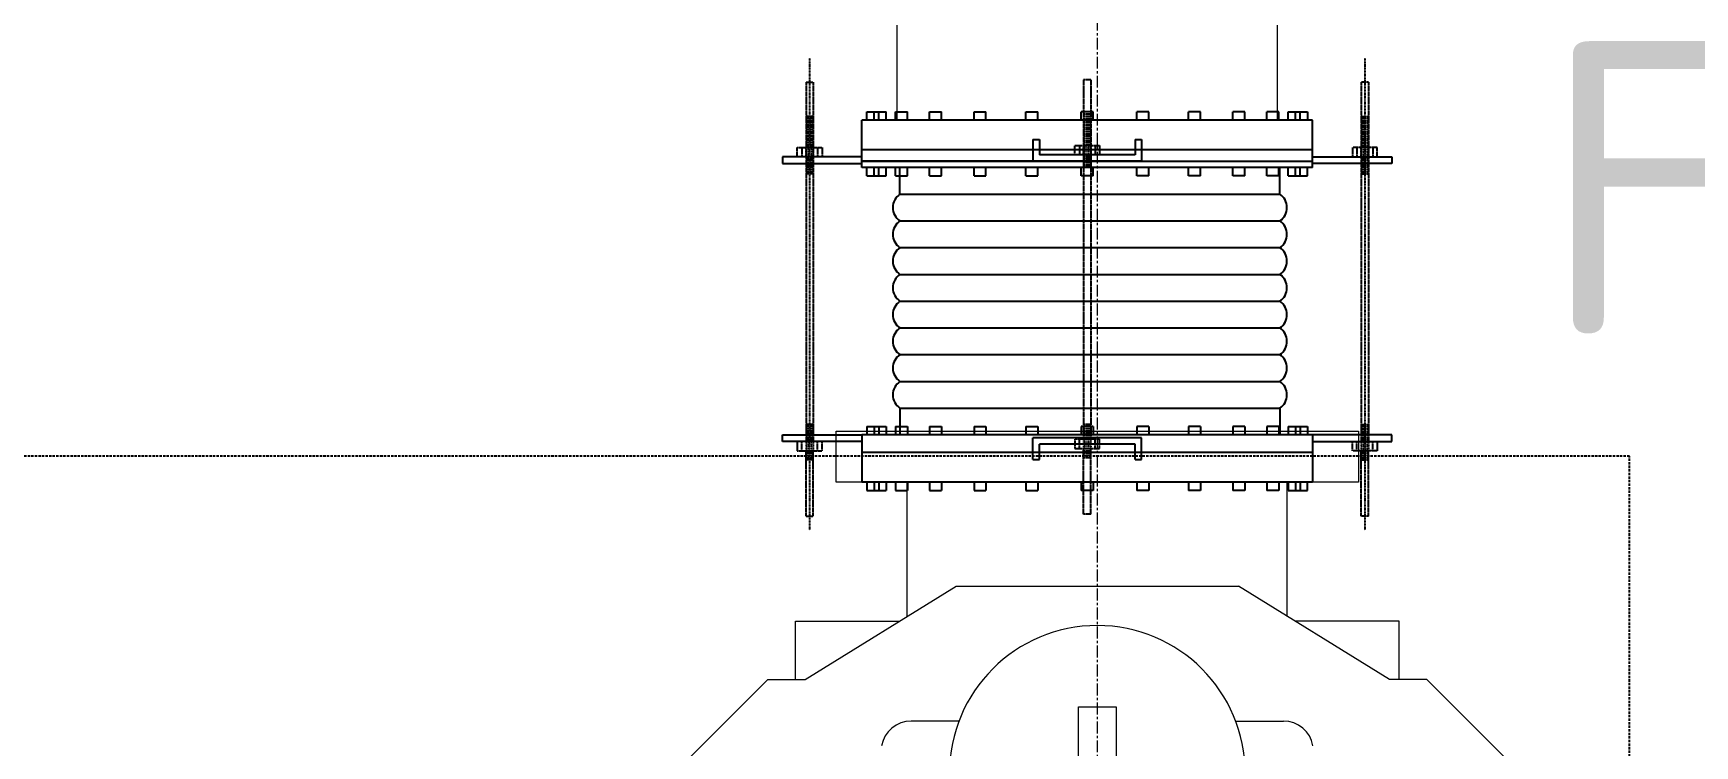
# Model space of a CAD drawing. Header units: inches. Extents: x 86328 to 235202, y 68629 to 184293.
# Drawn here: x 169621 to 171370, y 131760 to 132511 of the extents above; entities that cross this region are included whole.
import ezdxf

# ---------------------------------------------------------------- set-up
doc = ezdxf.new("R2010")
doc.units = ezdxf.units.IN
doc.header["$MEASUREMENT"] = 0
doc.linetypes.add('CENTER', pattern=[2, 1.25, -0.25, 0.25, -0.25])
doc.linetypes.add('HIDDEN', pattern=[0.375, 0.25, -0.125])
doc.layers.add('.5', color=8, linetype='Continuous', lineweight=0)
doc.layers.add('DIM', color=251, linetype='Continuous', lineweight=0)
doc.layers.add('1', color=1, linetype='CENTER')
doc.layers.add('text', color=3, linetype='Continuous')
doc.styles.add('ISO', font='isocpeur.ttf')

msp = doc.modelspace()

# ---------------------------------------------------------------- linework, layer by layer
at = {"layer": '.5', "color": 8, "linetype": 'CENTER', "ltscale": 10}
msp.add_line((170741.1, 146226), (170741.1, 122881.3), dxfattribs=at)
at = {"color": 8}
for p, q in [((170967.8, 132419.2), (170493.2, 132419.2)), ((170493.2, 132369.5), (170493.2, 132419.2)), ((170498.5, 132419.2), (170498.5, 132428.1)), ((170498.5, 132428.1), (170518.8, 132428.1)), ((170506.2, 132419.2), (170506.2, 132428.1)), ((170511.1, 132419.2), (170511.1, 132428.1)), ((170518.8, 132419.2), (170518.8, 132428.1)), ((170528.8, 132428.1), (170541.3, 132428.1)), ((170528.8, 132419.2), (170528.8, 132428.1)), ((170541.3, 132419.2), (170541.3, 132428.1)), ((170564.6, 132428.1), (170577.2, 132428.1)), ((170564.6, 132419.2), (170564.6, 132428.1)), ((170577.2, 132419.2), (170577.2, 132428.1)), ((170611.4, 132428.1), (170623.9, 132428.1)), ((170611.4, 132419.2), (170611.4, 132428.1)), ((170623.9, 132419.2), (170623.9, 132428.1)), ((170665.8, 132428.1), (170678.4, 132428.1)), ((170665.8, 132419.2), (170665.8, 132428.1)), ((170678.4, 132419.2), (170678.4, 132428.1)), ((170724.2, 132419.2), (170724.2, 132428.1)), ((170736.8, 132428.1), (170724.2, 132428.1)), ((170736.8, 132419.2), (170736.8, 132428.1)), ((170782.6, 132419.2), (170782.6, 132428.1)), ((170795.2, 132428.1), (170782.6, 132428.1)), ((170795.2, 132419.2), (170795.2, 132428.1)), ((170837.1, 132419.2), (170837.1, 132428.1)), ((170849.6, 132428.1), (170837.1, 132428.1)), ((170849.6, 132419.2), (170849.6, 132428.1)), ((170883.8, 132419.2), (170883.8, 132428.1)), ((170896.4, 132428.1), (170883.8, 132428.1)), ((170896.4, 132419.2), (170896.4, 132428.1)), ((170919.7, 132419.2), (170919.7, 132428.1)), ((170932.2, 132428.1), (170919.7, 132428.1)), ((170932.2, 132419.2), (170932.2, 132428.1)), ((170942.2, 132419.2), (170942.2, 132428.1)), ((170942.2, 132428.1), (170962.5, 132428.1)), ((170949.9, 132419.2), (170949.9, 132428.1)), ((170954.8, 132419.2), (170954.8, 132428.1)), ((170962.5, 132428.1), (170962.5, 132419.2)), ((170967.8, 132369.5), (170967.8, 132419.2)), ((170673.4, 132398.9), (170673.4, 132376)), ((170673.4, 132398.9), (170680.2, 132398.9)), ((170680.2, 132398.9), (170680.2, 132382.9)), ((170780.8, 132398.9), (170780.8, 132382.9)), ((170780.8, 132398.9), (170787.6, 132398.9)), ((170787.6, 132398.9), (170787.6, 132376)), ((170493.2, 132380.6), (170409.7, 132380.6)), ((170409.7, 132380.6), (170409.7, 132373.7)), ((170967.8, 132388.1), (170493.2, 132388.1)), ((170493.2, 132380.6), (170493.2, 132380.6)), ((170493.2, 132380.6), (170493.2, 132380.6)), ((170493.2, 132373.7), (170493.2, 132380.6)), ((170780.8, 132382.9), (170680.2, 132382.9)), ((170967.8, 132380.6), (170967.8, 132380.6)), ((170967.8, 132380.6), (170967.8, 132380.6)), ((170967.8, 132380.6), (171051.3, 132380.6)), ((170967.8, 132373.7), (170967.8, 132380.6)), ((171051.3, 132380.6), (171051.3, 132373.7)), ((170409.7, 132373.7), (170493.2, 132373.7)), ((170673.4, 132376), (170493.2, 132376)), ((170493.2, 132376), (170967.8, 132376)), ((170967.8, 132369.5), (170493.2, 132369.5)), ((170498.5, 132360.5), (170498.5, 132369.5)), ((170506.2, 132360.5), (170506.2, 132369.5)), ((170511.1, 132360.5), (170511.1, 132369.5)), ((170518.8, 132360.5), (170518.8, 132369.5)), ((170528.8, 132360.5), (170528.8, 132369.5)), ((170541.3, 132360.5), (170541.3, 132369.5)), ((170564.6, 132360.5), (170564.6, 132369.5)), ((170577.2, 132360.5), (170577.2, 132369.5)), ((170611.4, 132360.5), (170611.4, 132369.5)), ((170623.9, 132360.5), (170623.9, 132369.5)), ((170665.8, 132360.5), (170665.8, 132369.5)), ((170787.6, 132376), (170673.4, 132376)), ((170678.4, 132360.5), (170678.4, 132369.5)), ((170724.2, 132360.5), (170724.2, 132369.5)), ((170736.8, 132360.5), (170736.8, 132369.5)), ((170782.6, 132360.5), (170782.6, 132369.5)), ((170795.2, 132360.5), (170795.2, 132369.5)), ((170837.1, 132360.5), (170837.1, 132369.5)), ((170849.6, 132360.5), (170849.6, 132369.5)), ((170883.8, 132360.5), (170883.8, 132369.5)), ((170896.4, 132360.5), (170896.4, 132369.5)), ((170919.7, 132360.5), (170919.7, 132369.5)), ((170932.2, 132360.5), (170932.2, 132369.5)), ((170942.2, 132360.5), (170942.2, 132369.5)), ((170949.9, 132360.5), (170949.9, 132369.5)), ((170954.8, 132360.5), (170954.8, 132369.5)), ((170962.5, 132360.5), (170962.5, 132369.5)), ((171051.3, 132373.7), (170967.8, 132373.7)), ((170498.5, 132360.5), (170518.8, 132360.5)), ((170528.8, 132360.5), (170541.3, 132360.5)), ((170564.6, 132360.5), (170577.2, 132360.5)), ((170611.4, 132360.5), (170623.9, 132360.5)), ((170665.8, 132360.5), (170678.4, 132360.5)), ((170736.8, 132360.5), (170724.2, 132360.5)), ((170795.2, 132360.5), (170782.6, 132360.5)), ((170849.6, 132360.5), (170837.1, 132360.5)), ((170896.4, 132360.5), (170883.8, 132360.5)), ((170932.2, 132360.5), (170919.7, 132360.5)), ((170942.2, 132360.5), (170962.5, 132360.5)), ((170533.3, 132341.3), (170933.3, 132341.3)), ((170533.3, 132313.1), (170933.3, 132313.1)), ((170533.3, 132285), (170933.3, 132285)), ((170533.3, 132256.8), (170933.3, 132256.8)), ((170533.3, 132228.6), (170933.3, 132228.6)), ((170533.3, 132200.4), (170933.3, 132200.4)), ((170533.3, 132172.3), (170933.3, 132172.3)), ((170533.3, 132144.1), (170933.3, 132144.1)), ((170533.3, 132115.9), (170933.3, 132115.9)), ((170409.7, 132080.9), (170409.7, 132087.8)), ((170409.7, 132087.8), (170493.2, 132087.8)), ((170493.2, 132087.8), (170493.2, 132080.9)), ((170493.2, 132087.8), (170493.2, 132038.1)), ((170967.8, 132087.8), (170493.2, 132087.8)), ((170498.5, 132096.7), (170498.5, 132087.8)), ((170498.5, 132096.7), (170518.8, 132096.7)), ((170506.2, 132096.7), (170506.2, 132087.8)), ((170511.1, 132096.7), (170511.1, 132087.8)), ((170518.8, 132096.7), (170518.8, 132087.8)), ((170528.8, 132096.7), (170541.3, 132096.7)), ((170528.8, 132096.7), (170528.8, 132087.8)), ((170541.3, 132096.7), (170541.3, 132087.8)), ((170564.6, 132096.7), (170577.2, 132096.7)), ((170564.6, 132096.7), (170564.6, 132087.8)), ((170577.2, 132096.7), (170577.2, 132087.8)), ((170611.4, 132096.7), (170623.9, 132096.7)), ((170611.4, 132096.7), (170611.4, 132087.8)), ((170623.9, 132096.7), (170623.9, 132087.8)), ((170665.8, 132096.7), (170678.4, 132096.7)), ((170665.8, 132096.7), (170665.8, 132087.8)), ((170673.4, 132061.9), (170673.4, 132084.7)), ((170787.6, 132084.7), (170673.4, 132084.7)), ((170678.4, 132096.7), (170678.4, 132087.8)), ((170724.2, 132096.7), (170724.2, 132087.8)), ((170736.8, 132096.7), (170724.2, 132096.7)), ((170736.8, 132096.7), (170736.8, 132087.8)), ((170782.6, 132096.7), (170782.6, 132087.8)), ((170795.2, 132096.7), (170782.6, 132096.7)), ((170787.6, 132061.9), (170787.6, 132084.7)), ((170795.2, 132096.7), (170795.2, 132087.8)), ((170837.1, 132096.7), (170837.1, 132087.8)), ((170849.6, 132096.7), (170837.1, 132096.7)), ((170849.6, 132096.7), (170849.6, 132087.8)), ((170883.8, 132096.7), (170883.8, 132087.8)), ((170896.4, 132096.7), (170883.8, 132096.7)), ((170896.4, 132096.7), (170896.4, 132087.8)), ((170919.7, 132096.7), (170919.7, 132087.8)), ((170932.2, 132096.7), (170919.7, 132096.7)), ((170932.2, 132096.7), (170932.2, 132087.8)), ((170942.2, 132096.7), (170942.2, 132087.8)), ((170942.2, 132096.7), (170962.5, 132096.7)), ((170949.9, 132096.7), (170949.9, 132087.8)), ((170954.8, 132096.7), (170954.8, 132087.8)), ((170962.5, 132096.7), (170962.5, 132087.8)), ((170967.8, 132087.8), (170967.8, 132038.1)), ((171051.3, 132087.8), (170967.8, 132087.8)), ((170967.8, 132087.8), (170967.8, 132080.9)), ((171051.3, 132080.9), (171051.3, 132087.8)), ((170493.2, 132080.9), (170409.7, 132080.9)), ((170493.2, 132080.9), (170493.2, 132080.9)), ((170493.2, 132080.9), (170493.2, 132080.9)), ((170967.8, 132069.1), (170493.2, 132069.1)), ((170680.2, 132061.9), (170680.2, 132077.9)), ((170780.8, 132077.9), (170680.2, 132077.9)), ((170780.8, 132061.9), (170780.8, 132077.9)), ((170967.8, 132080.9), (170967.8, 132080.9)), ((170967.8, 132080.9), (170967.8, 132080.9)), ((170967.8, 132080.9), (171051.3, 132080.9)), ((170673.4, 132061.9), (170680.2, 132061.9)), ((170780.8, 132061.9), (170787.6, 132061.9)), ((170967.8, 132038.1), (170493.2, 132038.1)), ((170498.5, 132038.1), (170498.5, 132029.1)), ((170498.5, 132029.1), (170518.8, 132029.1)), ((170506.2, 132038.1), (170506.2, 132029.1)), ((170511.1, 132038.1), (170511.1, 132029.1)), ((170518.8, 132038.1), (170518.8, 132029.1)), ((170528.8, 132038.1), (170528.8, 132029.1)), ((170528.8, 132029.1), (170541.3, 132029.1)), ((170541.3, 132038.1), (170541.3, 132029.1)), ((170564.6, 132038.1), (170564.6, 132029.1)), ((170564.6, 132029.1), (170577.2, 132029.1)), ((170577.2, 132038.1), (170577.2, 132029.1)), ((170611.4, 132038.1), (170611.4, 132029.1)), ((170611.4, 132029.1), (170623.9, 132029.1)), ((170623.9, 132038.1), (170623.9, 132029.1)), ((170665.8, 132038.1), (170665.8, 132029.1)), ((170665.8, 132029.1), (170678.4, 132029.1)), ((170678.4, 132038.1), (170678.4, 132029.1)), ((170724.2, 132038.1), (170724.2, 132029.1)), ((170736.8, 132029.1), (170724.2, 132029.1)), ((170736.8, 132038.1), (170736.8, 132029.1)), ((170782.6, 132038.1), (170782.6, 132029.1)), ((170795.2, 132029.1), (170782.6, 132029.1)), ((170795.2, 132038.1), (170795.2, 132029.1)), ((170837.1, 132038.1), (170837.1, 132029.1)), ((170849.6, 132029.1), (170837.1, 132029.1)), ((170849.6, 132038.1), (170849.6, 132029.1)), ((170883.8, 132038.1), (170883.8, 132029.1)), ((170896.4, 132029.1), (170883.8, 132029.1)), ((170896.4, 132038.1), (170896.4, 132029.1)), ((170919.7, 132038.1), (170919.7, 132029.1)), ((170932.2, 132029.1), (170919.7, 132029.1)), ((170932.2, 132038.1), (170932.2, 132029.1)), ((170942.2, 132038.1), (170942.2, 132029.1)), ((170942.2, 132029.1), (170962.5, 132029.1)), ((170949.9, 132038.1), (170949.9, 132029.1)), ((170954.8, 132038.1), (170954.8, 132029.1)), ((170962.5, 132029.1), (170962.5, 132038.1))]:
    msp.add_line(p, q, dxfattribs=at)
for points in [[(170533.3, 132341.3), (170533.3, 132369.5)], [(170933.3, 132341.3), (170933.3, 132369.5)], [(170533.3, 132115.9), (170533.3, 132087.8)], [(170933.3, 132115.9), (170933.3, 132087.8)]]:
    msp.add_lwpolyline(points, dxfattribs=at)
for centre, start, end in [((170542.7, 132327.2), 123.6891, 236.3109), ((170923.9, 132327.2), 303.6891, 56.3109), ((170542.7, 132299), 123.6891, 236.3109), ((170923.9, 132299), 303.6891, 56.3109), ((170542.7, 132270.9), 123.6891, 236.3109), ((170923.9, 132270.9), 303.6891, 56.3109), ((170542.7, 132242.7), 123.6891, 236.3109), ((170923.9, 132242.7), 303.6891, 56.3109), ((170542.7, 132214.5), 123.6891, 236.3109), ((170923.9, 132214.5), 303.6891, 56.3109), ((170542.7, 132186.4), 123.6891, 236.3109), ((170923.9, 132186.4), 303.6891, 56.3109), ((170542.7, 132158.2), 123.6891, 236.3109), ((170923.9, 132158.2), 303.6891, 56.3109), ((170542.7, 132130), 123.6891, 236.3109), ((170923.9, 132130), 303.6891, 56.3109)]:
    msp.add_arc(centre, 16.9, start, end, dxfattribs=at)
at = {"layer": '1', "color": 8, "linetype": 'CENTER', "ltscale": 0.09}
for p, q in [((170438.3, 132484.7), (170438.3, 131987.6)), ((171022.7, 132484.7), (171022.7, 131987.6))]:
    msp.add_line(p, q, dxfattribs=at)
at = {"layer": '1', "color": 8}
for p, q in [((170434.5, 132459.4), (170434.5, 132080.9)), ((170434.5, 132459.4), (170434.5, 132390.4)), ((170434.5, 132459.4), (170442.1, 132459.4)), ((170442.1, 132459.4), (170442.1, 132080.9)), ((170442.1, 132459.4), (170442.1, 132390.4)), ((170726.7, 132461.7), (170726.7, 132083.2)), ((170726.7, 132461.7), (170726.7, 132392.7)), ((170734.3, 132461.7), (170726.7, 132461.7)), ((170734.3, 132461.7), (170726.7, 132461.7)), ((170734.3, 132461.7), (170734.3, 132083.2)), ((170734.3, 132461.7), (170734.3, 132392.7)), ((171018.9, 132459.4), (171018.9, 132080.9)), ((171018.9, 132459.4), (171018.9, 132390.4)), ((171026.5, 132459.4), (171018.9, 132459.4)), ((171026.5, 132459.4), (171026.5, 132080.9)), ((171026.5, 132459.4), (171026.5, 132390.4)), ((170442.1, 132423.2), (170434.5, 132423.2)), ((170442.1, 132423.2), (170434.5, 132423.2)), ((170442.1, 132420.9), (170434.5, 132420.9)), ((170442.1, 132420.9), (170434.5, 132420.9)), ((170442.1, 132420.9), (170434.5, 132420.9)), ((170442.1, 132420.9), (170434.5, 132420.9)), ((170442.1, 132418.5), (170434.5, 132418.5)), ((170442.1, 132418.5), (170434.5, 132418.5)), ((170442.1, 132416.3), (170434.5, 132416.3)), ((170442.1, 132416.3), (170434.5, 132416.3)), ((170442.1, 132414), (170434.5, 132414)), ((170442.1, 132414), (170434.5, 132414)), ((170442.1, 132414), (170434.5, 132414)), ((170442.1, 132414), (170434.5, 132414)), ((170734.3, 132425.5), (170726.7, 132425.5)), ((170734.3, 132425.5), (170726.7, 132425.5)), ((170734.3, 132423.1), (170726.7, 132423.1)), ((170734.3, 132423.1), (170726.7, 132423.1)), ((170734.3, 132423.1), (170726.7, 132423.1)), ((170734.3, 132423.1), (170726.7, 132423.1)), ((170734.3, 132420.8), (170726.7, 132420.8)), ((170734.3, 132420.8), (170726.7, 132420.8)), ((170734.3, 132418.6), (170726.7, 132418.6)), ((170734.3, 132418.6), (170726.7, 132418.6)), ((170734.3, 132416.3), (170726.7, 132416.3)), ((170734.3, 132416.3), (170726.7, 132416.3)), ((170734.3, 132416.3), (170726.7, 132416.3)), ((170734.3, 132416.3), (170726.7, 132416.3)), ((170734.3, 132414), (170726.7, 132414)), ((170734.3, 132414), (170726.7, 132414)), ((171018.9, 132423.2), (171026.5, 132423.2)), ((171018.9, 132423.2), (171026.5, 132423.2)), ((171018.9, 132420.9), (171026.5, 132420.9)), ((171018.9, 132420.9), (171026.5, 132420.9)), ((171018.9, 132420.9), (171026.5, 132420.9)), ((171018.9, 132420.9), (171026.5, 132420.9)), ((171018.9, 132418.5), (171026.5, 132418.5)), ((171018.9, 132418.5), (171026.5, 132418.5)), ((171018.9, 132416.3), (171026.5, 132416.3)), ((171018.9, 132416.3), (171026.5, 132416.3)), ((171018.9, 132414), (171026.5, 132414)), ((171018.9, 132414), (171026.5, 132414)), ((171018.9, 132414), (171026.5, 132414)), ((171018.9, 132414), (171026.5, 132414)), ((170442.1, 132411.7), (170434.5, 132411.7)), ((170442.1, 132411.7), (170434.5, 132411.7)), ((170442.1, 132409.3), (170434.5, 132409.3)), ((170442.1, 132409.3), (170434.5, 132409.3)), ((170442.1, 132407), (170434.5, 132407)), ((170442.1, 132407), (170434.5, 132407)), ((170442.1, 132404.7), (170434.5, 132404.7)), ((170442.1, 132404.7), (170434.5, 132404.7)), ((170442.1, 132402.3), (170434.5, 132402.3)), ((170442.1, 132402.3), (170434.5, 132402.3)), ((170442.1, 132400), (170434.5, 132400)), ((170442.1, 132400), (170434.5, 132400)), ((170442.1, 132397.7), (170434.5, 132397.7)), ((170442.1, 132397.7), (170434.5, 132397.7)), ((170734.3, 132411.6), (170726.7, 132411.6)), ((170734.3, 132411.6), (170726.7, 132411.6)), ((170734.3, 132409.3), (170726.7, 132409.3)), ((170734.3, 132409.3), (170726.7, 132409.3)), ((170734.3, 132407), (170726.7, 132407)), ((170734.3, 132407), (170726.7, 132407)), ((170734.3, 132404.6), (170726.7, 132404.6)), ((170734.3, 132404.6), (170726.7, 132404.6)), ((170734.3, 132402.3), (170726.7, 132402.3)), ((170734.3, 132402.3), (170726.7, 132402.3)), ((170734.3, 132400), (170726.7, 132400)), ((170734.3, 132400), (170726.7, 132400)), ((170734.3, 132397.6), (170726.7, 132397.6)), ((170734.3, 132397.6), (170726.7, 132397.6)), ((171018.9, 132411.7), (171026.5, 132411.7)), ((171018.9, 132411.7), (171026.5, 132411.7)), ((171018.9, 132409.3), (171026.5, 132409.3)), ((171018.9, 132409.3), (171026.5, 132409.3)), ((171018.9, 132407), (171026.5, 132407)), ((171018.9, 132407), (171026.5, 132407)), ((171018.9, 132404.7), (171026.5, 132404.7)), ((171018.9, 132404.7), (171026.5, 132404.7)), ((171018.9, 132402.3), (171026.5, 132402.3)), ((171018.9, 132402.3), (171026.5, 132402.3)), ((171018.9, 132400), (171026.5, 132400)), ((171018.9, 132400), (171026.5, 132400)), ((171018.9, 132397.7), (171026.5, 132397.7)), ((171018.9, 132397.7), (171026.5, 132397.7)), ((170425.3, 132380.6), (170425.3, 132390.4)), ((170425.3, 132390.4), (170451.3, 132390.4)), ((170425.3, 132380.6), (170425.3, 132390.4)), ((170425.3, 132390.4), (170451.3, 132390.4)), ((170451.3, 132380.6), (170425.3, 132380.6)), ((170451.3, 132380.6), (170425.3, 132380.6)), ((170429.9, 132390.4), (170429.9, 132380.6)), ((170429.9, 132390.4), (170429.9, 132380.6)), ((170442.1, 132395.3), (170434.5, 132395.3)), ((170442.1, 132395.3), (170434.5, 132395.3)), ((170442.1, 132393), (170434.5, 132393)), ((170442.1, 132393), (170434.5, 132393)), ((170442.1, 132390.7), (170434.5, 132390.7)), ((170442.1, 132390.7), (170434.5, 132390.7)), ((170442.1, 132379), (170434.5, 132379)), ((170442.1, 132379), (170434.5, 132379)), ((170446.6, 132390.4), (170446.6, 132380.6)), ((170446.6, 132390.4), (170446.6, 132380.6)), ((170451.3, 132390.4), (170451.3, 132380.6)), ((170451.3, 132390.4), (170451.3, 132380.6)), ((170717.5, 132382.9), (170717.5, 132392.7)), ((170717.5, 132392.7), (170743.5, 132392.7)), ((170717.5, 132382.9), (170717.5, 132392.7)), ((170717.5, 132392.7), (170743.5, 132392.7)), ((170743.5, 132382.9), (170717.5, 132382.9)), ((170743.5, 132382.9), (170717.5, 132382.9)), ((170722.2, 132392.7), (170722.2, 132382.9)), ((170722.2, 132392.7), (170722.2, 132382.9)), ((170734.3, 132395.3), (170726.7, 132395.3)), ((170734.3, 132395.3), (170726.7, 132395.3)), ((170734.3, 132392.9), (170726.7, 132392.9)), ((170734.3, 132392.9), (170726.7, 132392.9)), ((170734.3, 132381.5), (170726.7, 132381.5)), ((170734.3, 132381.5), (170726.7, 132381.5)), ((170734.3, 132381.3), (170726.7, 132381.3)), ((170734.3, 132381.3), (170726.7, 132381.3)), ((170734.3, 132379.2), (170726.7, 132379.2)), ((170734.3, 132379.2), (170726.7, 132379.2)), ((170734.3, 132378.9), (170726.7, 132378.9)), ((170734.3, 132378.9), (170726.7, 132378.9)), ((170738.8, 132392.7), (170738.8, 132382.9)), ((170738.8, 132392.7), (170738.8, 132382.9)), ((170743.5, 132392.7), (170743.5, 132382.9)), ((170743.5, 132392.7), (170743.5, 132382.9)), ((171035.7, 132390.4), (171009.7, 132390.4)), ((171009.7, 132390.4), (171009.7, 132380.6)), ((171035.7, 132390.4), (171009.7, 132390.4)), ((171009.7, 132390.4), (171009.7, 132380.6)), ((171009.7, 132380.6), (171035.7, 132380.6)), ((171009.7, 132380.6), (171035.7, 132380.6)), ((171014.4, 132390.4), (171014.4, 132380.6)), ((171014.4, 132390.4), (171014.4, 132380.6)), ((171018.9, 132395.3), (171026.5, 132395.3)), ((171018.9, 132395.3), (171026.5, 132395.3)), ((171018.9, 132393), (171026.5, 132393)), ((171018.9, 132393), (171026.5, 132393)), ((171018.9, 132390.7), (171026.5, 132390.7)), ((171018.9, 132390.7), (171026.5, 132390.7)), ((171018.9, 132379), (171026.5, 132379)), ((171018.9, 132379), (171026.5, 132379)), ((171031.1, 132390.4), (171031.1, 132380.6)), ((171031.1, 132390.4), (171031.1, 132380.6)), ((171035.7, 132380.6), (171035.7, 132390.4)), ((171035.7, 132380.6), (171035.7, 132390.4)), ((170442.1, 132376.6), (170434.5, 132376.6)), ((170442.1, 132376.6), (170434.5, 132376.6)), ((170442.1, 132374.3), (170434.5, 132374.3)), ((170442.1, 132374.3), (170434.5, 132374.3)), ((170442.1, 132372), (170434.5, 132372)), ((170442.1, 132372), (170434.5, 132372)), ((170442.1, 132369.6), (170434.5, 132369.6)), ((170442.1, 132369.6), (170434.5, 132369.6)), ((170442.1, 132367.3), (170434.5, 132367.3)), ((170442.1, 132367.3), (170434.5, 132367.3)), ((170442.1, 132365), (170434.5, 132365)), ((170442.1, 132365), (170434.5, 132365)), ((170442.1, 132362.6), (170434.5, 132362.6)), ((170442.1, 132362.6), (170434.5, 132362.6)), ((170734.3, 132376.6), (170726.7, 132376.6)), ((170734.3, 132376.6), (170726.7, 132376.6)), ((170734.3, 132374.3), (170726.7, 132374.3)), ((170734.3, 132374.3), (170726.7, 132374.3)), ((170734.3, 132371.9), (170726.7, 132371.9)), ((170734.3, 132371.9), (170726.7, 132371.9)), ((170734.3, 132369.6), (170726.7, 132369.6)), ((170734.3, 132369.6), (170726.7, 132369.6)), ((171018.9, 132376.6), (171026.5, 132376.6)), ((171018.9, 132376.6), (171026.5, 132376.6)), ((171018.9, 132374.3), (171026.5, 132374.3)), ((171018.9, 132374.3), (171026.5, 132374.3)), ((171018.9, 132372), (171026.5, 132372)), ((171018.9, 132372), (171026.5, 132372)), ((171018.9, 132369.6), (171026.5, 132369.6)), ((171018.9, 132369.6), (171026.5, 132369.6)), ((171018.9, 132367.3), (171026.5, 132367.3)), ((171018.9, 132367.3), (171026.5, 132367.3)), ((171018.9, 132365), (171026.5, 132365)), ((171018.9, 132365), (171026.5, 132365)), ((171018.9, 132362.6), (171026.5, 132362.6)), ((171018.9, 132362.6), (171026.5, 132362.6)), ((170442.1, 132098.8), (170434.5, 132098.8)), ((170442.1, 132098.8), (170434.5, 132098.8)), ((170734.3, 132098.8), (170726.7, 132098.8)), ((170734.3, 132098.8), (170726.7, 132098.8)), ((171018.9, 132098.8), (171026.5, 132098.8)), ((171018.9, 132098.8), (171026.5, 132098.8)), ((170442.1, 132096.5), (170434.5, 132096.5)), ((170442.1, 132096.5), (170434.5, 132096.5)), ((170442.1, 132094.2), (170434.5, 132094.2)), ((170442.1, 132094.2), (170434.5, 132094.2)), ((170442.1, 132091.8), (170434.5, 132091.8)), ((170442.1, 132091.8), (170434.5, 132091.8)), ((170442.1, 132089.5), (170434.5, 132089.5)), ((170442.1, 132089.5), (170434.5, 132089.5)), ((170442.1, 132087.2), (170434.5, 132087.2)), ((170442.1, 132087.2), (170434.5, 132087.2)), ((170442.1, 132084.8), (170434.5, 132084.8)), ((170442.1, 132084.8), (170434.5, 132084.8)), ((170442.1, 132082.5), (170434.5, 132082.5)), ((170442.1, 132082.5), (170434.5, 132082.5)), ((170717.5, 132083.2), (170717.5, 132073.4)), ((170743.5, 132083.2), (170717.5, 132083.2)), ((170717.5, 132083.2), (170717.5, 132073.4)), ((170743.5, 132083.2), (170717.5, 132083.2)), ((170722.2, 132073.4), (170722.2, 132083.2)), ((170722.2, 132073.4), (170722.2, 132083.2)), ((170734.3, 132096.5), (170726.7, 132096.5)), ((170734.3, 132096.5), (170726.7, 132096.5)), ((170734.3, 132094.1), (170726.7, 132094.1)), ((170734.3, 132094.1), (170726.7, 132094.1)), ((170734.3, 132091.8), (170726.7, 132091.8)), ((170734.3, 132091.8), (170726.7, 132091.8)), ((170734.3, 132089.5), (170726.7, 132089.5)), ((170734.3, 132089.5), (170726.7, 132089.5)), ((170734.3, 132087.1), (170726.7, 132087.1)), ((170734.3, 132087.1), (170726.7, 132087.1)), ((170734.3, 132084.8), (170726.7, 132084.8)), ((170734.3, 132084.8), (170726.7, 132084.8)), ((170738.8, 132073.4), (170738.8, 132083.2)), ((170738.8, 132073.4), (170738.8, 132083.2)), ((170743.5, 132073.4), (170743.5, 132083.2)), ((170743.5, 132073.4), (170743.5, 132083.2)), ((171018.9, 132096.5), (171026.5, 132096.5)), ((171018.9, 132096.5), (171026.5, 132096.5)), ((171018.9, 132094.2), (171026.5, 132094.2)), ((171018.9, 132094.2), (171026.5, 132094.2)), ((171018.9, 132091.8), (171026.5, 132091.8)), ((171018.9, 132091.8), (171026.5, 132091.8)), ((171018.9, 132089.5), (171026.5, 132089.5)), ((171018.9, 132089.5), (171026.5, 132089.5)), ((171018.9, 132087.2), (171026.5, 132087.2)), ((171018.9, 132087.2), (171026.5, 132087.2)), ((171018.9, 132084.8), (171026.5, 132084.8)), ((171018.9, 132084.8), (171026.5, 132084.8)), ((171018.9, 132082.5), (171026.5, 132082.5)), ((171018.9, 132082.5), (171026.5, 132082.5)), ((170425.3, 132080.9), (170425.3, 132071.1)), ((170451.3, 132080.9), (170425.3, 132080.9)), ((170425.3, 132080.9), (170425.3, 132071.1)), ((170451.3, 132080.9), (170425.3, 132080.9)), ((170425.3, 132071.1), (170451.3, 132071.1)), ((170425.3, 132071.1), (170451.3, 132071.1)), ((170429.9, 132071.1), (170429.9, 132080.9)), ((170429.9, 132071.1), (170429.9, 132080.9)), ((170434.5, 132002.1), (170434.5, 132071.1)), ((170442.1, 132070.8), (170434.5, 132070.8)), ((170442.1, 132070.8), (170434.5, 132070.8)), ((170442.1, 132068.5), (170434.5, 132068.5)), ((170442.1, 132068.5), (170434.5, 132068.5)), ((170442.1, 132066.2), (170434.5, 132066.2)), ((170442.1, 132066.2), (170434.5, 132066.2)), ((170442.1, 132063.8), (170434.5, 132063.8)), ((170442.1, 132063.8), (170434.5, 132063.8)), ((170442.1, 132002.1), (170442.1, 132071.1)), ((170446.6, 132071.1), (170446.6, 132080.9)), ((170446.6, 132071.1), (170446.6, 132080.9)), ((170451.3, 132071.1), (170451.3, 132080.9)), ((170451.3, 132071.1), (170451.3, 132080.9)), ((170717.5, 132073.4), (170743.5, 132073.4)), ((170717.5, 132073.4), (170743.5, 132073.4)), ((170726.7, 132004.3), (170726.7, 132073.4)), ((170734.3, 132073.1), (170726.7, 132073.1)), ((170734.3, 132073.1), (170726.7, 132073.1)), ((170734.3, 132070.8), (170726.7, 132070.8)), ((170734.3, 132070.8), (170726.7, 132070.8)), ((170734.3, 132068.4), (170726.7, 132068.4)), ((170734.3, 132068.4), (170726.7, 132068.4)), ((170734.3, 132066.1), (170726.7, 132066.1)), ((170734.3, 132066.1), (170726.7, 132066.1)), ((170734.3, 132063.8), (170726.7, 132063.8)), ((170734.3, 132063.8), (170726.7, 132063.8)), ((170734.3, 132004.3), (170734.3, 132073.4)), ((171009.7, 132071.1), (171009.7, 132080.9)), ((171009.7, 132080.9), (171035.7, 132080.9)), ((171009.7, 132071.1), (171009.7, 132080.9)), ((171009.7, 132080.9), (171035.7, 132080.9)), ((171035.7, 132071.1), (171009.7, 132071.1)), ((171035.7, 132071.1), (171009.7, 132071.1)), ((171014.4, 132071.1), (171014.4, 132080.9)), ((171014.4, 132071.1), (171014.4, 132080.9)), ((171018.9, 132002.1), (171018.9, 132071.1)), ((171018.9, 132070.8), (171026.5, 132070.8)), ((171018.9, 132070.8), (171026.5, 132070.8)), ((171018.9, 132068.5), (171026.5, 132068.5)), ((171018.9, 132068.5), (171026.5, 132068.5)), ((171018.9, 132066.2), (171026.5, 132066.2)), ((171018.9, 132066.2), (171026.5, 132066.2)), ((171018.9, 132063.8), (171026.5, 132063.8)), ((171018.9, 132063.8), (171026.5, 132063.8)), ((171026.5, 132002.1), (171026.5, 132071.1)), ((171031.1, 132071.1), (171031.1, 132080.9)), ((171031.1, 132071.1), (171031.1, 132080.9)), ((171035.7, 132080.9), (171035.7, 132071.1)), ((171035.7, 132080.9), (171035.7, 132071.1)), ((170442.1, 132061.5), (170434.5, 132061.5)), ((170442.1, 132061.5), (170434.5, 132061.5)), ((171018.9, 132061.5), (171026.5, 132061.5)), ((171018.9, 132061.5), (171026.5, 132061.5)), ((170434.5, 132002.1), (170442.1, 132002.1)), ((170734.3, 132004.3), (170726.7, 132004.3)), ((170734.3, 132004.3), (170726.7, 132004.3)), ((171026.5, 132002.1), (171018.9, 132002.1))]:
    msp.add_line(p, q, dxfattribs=at)
at = {"layer": '1', "color": 8, "linetype": 'HIDDEN', "ltscale": 0.009}
for p, q in [((170434.5, 132380.6), (170434.5, 132390.4)), ((170442.1, 132388.3), (170434.5, 132388.3)), ((170442.1, 132388.3), (170434.5, 132388.3)), ((170442.1, 132386), (170434.5, 132386)), ((170442.1, 132386), (170434.5, 132386)), ((170442.1, 132383.6), (170434.5, 132383.6)), ((170442.1, 132383.6), (170434.5, 132383.6)), ((170442.1, 132381.3), (170434.5, 132381.3)), ((170442.1, 132381.3), (170434.5, 132381.3)), ((170442.1, 132380.6), (170442.1, 132390.4)), ((170726.7, 132382.9), (170726.7, 132392.7)), ((170734.3, 132390.6), (170726.7, 132390.6)), ((170734.3, 132390.6), (170726.7, 132390.6)), ((170734.3, 132388.3), (170726.7, 132388.3)), ((170734.3, 132388.3), (170726.7, 132388.3)), ((170734.3, 132385.9), (170726.7, 132385.9)), ((170734.3, 132385.9), (170726.7, 132385.9)), ((170734.3, 132383.6), (170726.7, 132383.6)), ((170734.3, 132383.6), (170726.7, 132383.6)), ((170734.3, 132382.9), (170734.3, 132392.7)), ((171018.9, 132380.6), (171018.9, 132390.4)), ((171018.9, 132388.3), (171026.5, 132388.3)), ((171018.9, 132388.3), (171026.5, 132388.3)), ((171018.9, 132386), (171026.5, 132386)), ((171018.9, 132386), (171026.5, 132386)), ((171018.9, 132383.6), (171026.5, 132383.6)), ((171018.9, 132383.6), (171026.5, 132383.6)), ((171018.9, 132381.3), (171026.5, 132381.3)), ((171018.9, 132381.3), (171026.5, 132381.3)), ((171026.5, 132380.6), (171026.5, 132390.4)), ((170726.7, 132083.2), (170726.7, 132073.4)), ((170734.3, 132082.5), (170726.7, 132082.5)), ((170734.3, 132082.5), (170726.7, 132082.5)), ((170734.3, 132083.2), (170734.3, 132073.4)), ((170434.5, 132080.9), (170434.5, 132071.1)), ((170442.1, 132080.2), (170434.5, 132080.2)), ((170442.1, 132080.2), (170434.5, 132080.2)), ((170442.1, 132077.8), (170434.5, 132077.8)), ((170442.1, 132077.8), (170434.5, 132077.8)), ((170442.1, 132075.5), (170434.5, 132075.5)), ((170442.1, 132075.5), (170434.5, 132075.5)), ((170442.1, 132073.2), (170434.5, 132073.2)), ((170442.1, 132073.2), (170434.5, 132073.2)), ((170442.1, 132080.9), (170442.1, 132071.1)), ((170734.3, 132080.1), (170726.7, 132080.1)), ((170734.3, 132080.1), (170726.7, 132080.1)), ((170734.3, 132077.8), (170726.7, 132077.8)), ((170734.3, 132077.8), (170726.7, 132077.8)), ((170734.3, 132075.5), (170726.7, 132075.5)), ((170734.3, 132075.5), (170726.7, 132075.5)), ((171018.9, 132080.9), (171018.9, 132071.1)), ((171018.9, 132080.2), (171026.5, 132080.2)), ((171018.9, 132080.2), (171026.5, 132080.2)), ((171018.9, 132077.8), (171026.5, 132077.8)), ((171018.9, 132077.8), (171026.5, 132077.8)), ((171018.9, 132075.5), (171026.5, 132075.5)), ((171018.9, 132075.5), (171026.5, 132075.5)), ((171018.9, 132073.2), (171026.5, 132073.2)), ((171018.9, 132073.2), (171026.5, 132073.2)), ((171026.5, 132080.9), (171026.5, 132071.1))]:
    msp.add_line(p, q, dxfattribs=at)
at = {"layer": 'DIM', "color": 8, "linetype": 'Continuous', "ltscale": 10}
for p, q in [((170530.5, 132419.2), (170530.5, 132519.2)), ((170930.5, 132519.2), (170930.5, 132419.2)), ((170930.5, 132419.2), (170530.5, 132419.2))]:
    msp.add_line(p, q, dxfattribs=at)
at = {"layer": 'DIM', "color": 8, "linetype": 'Continuous'}
for p, q in [((170466.1, 132091.7), (171016.1, 132091.7)), ((170466.1, 132038.1), (170466.1, 132091.7)), ((171016.1, 132091.7), (171016.1, 132038.1)), ((171016.1, 132038.1), (170466.1, 132038.1)), ((170541.1, 131896.7), (170541.1, 132038.1)), ((170941.1, 131896.7), (170941.1, 132038.1)), ((170433.5, 131830.3), (170592.6, 131928.5)), ((170592.6, 131928.5), (170889.6, 131928.5)), ((171048.7, 131830.3), (170889.6, 131928.5)), ((170423.4, 131830.3), (170423.4, 131891.8)), ((170423.4, 131891.8), (170533.1, 131891.8)), ((171058.8, 131891.8), (170949.1, 131891.8)), ((171058.8, 131830.3), (171058.8, 131891.8)), ((170303, 131739.1), (170394.1, 131830.3)), ((170394.1, 131830.3), (170433.5, 131830.3)), ((170394.1, 131830.3), (170423.4, 131830.3)), ((171088, 131830.3), (171048.7, 131830.3)), ((171088, 131830.3), (171058.8, 131830.3)), ((171179.2, 131739.1), (171088, 131830.3)), ((170721.2, 131801.5), (170761, 131801.5)), ((170721.2, 131411.8), (170721.2, 131801.5)), ((170761, 131801.5), (170761, 131411.8)), ((170595.4, 131786.4), (170545, 131786.4)), ((170886.7, 131786.4), (170937.2, 131786.4))]:
    msp.add_line(p, q, dxfattribs=at)
at = {"layer": 'DIM', "color": 8, "linetype": 'HIDDEN', "lineweight": 25, "ltscale": 10}
for p, q in [((171301.3, 132065.4), (168301.3, 132065.4)), ((171301.3, 130717.9), (171301.3, 132065.4))]:
    msp.add_line(p, q, dxfattribs=at)
at = {"layer": 'DIM', "color": 8, "linetype": 'Continuous'}
for centre, radius, start, end in [((170741.1, 131731.3), 155.7, 0, 180), ((170545, 131755), 31.4, 90, 170.0569), ((170937.2, 131755), 31.4, 9.9431, 90)]:
    msp.add_arc(centre, radius, start, end, dxfattribs=at)

# ---------------------------------------------------------------- texts
at = {"layer": 'text', "color": 8, "style": 'ISO'}
msp.add_text('FC', height=307.62, dxfattribs=at).set_placement((171208.8, 132193.8))

doc.saveas('drawing.dxf')
